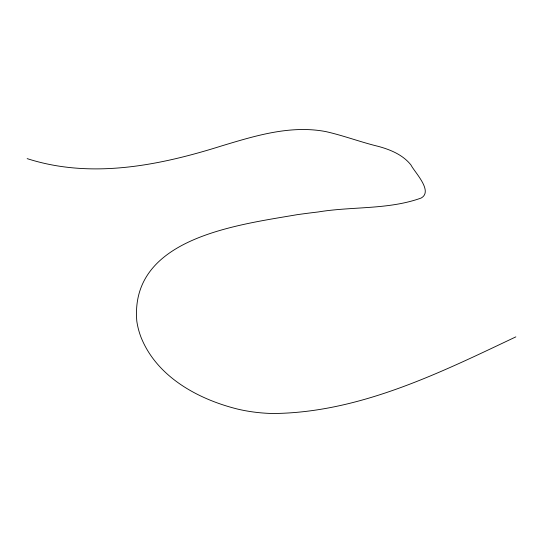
<?xml version="1.0" encoding="UTF-8"?>
<svg xmlns="http://www.w3.org/2000/svg" width="543" height="543" viewBox="0 0 543 543"><rect width="100%" height="100%" fill="white"/><g stroke="black" fill="none" stroke-linecap="round" stroke-linejoin="round"><path stroke-width="0.81" d="M515.85 336.87C439.375 373.089 359.317 412.809 272.837 413.515A102.132 57.409 -0.4 0 1 237.535 409.069C198.154 399.261 157.042 376.991 141.132 337.536A222.861 125.263 -0.4 0 1 136.795 321.069C129.825 237.854 237.087 225.06 297.021 214.695A532.744 299.444 -0.4 0 1 318.13 211.974C352.224 206.299 388.333 209.897 421.164 198.032C433.477 191.143 414.594 172.24 410.942 164.963C402.879 154.803 390.485 149.698 378.308 146.379C360.64 142.11 343.59 135.587 325.861 131.603C290.566 124.836 255.129 135.811 221.612 145.918C159.282 165.561 91.095 179.244 27.15 158.624"/></g></svg>
